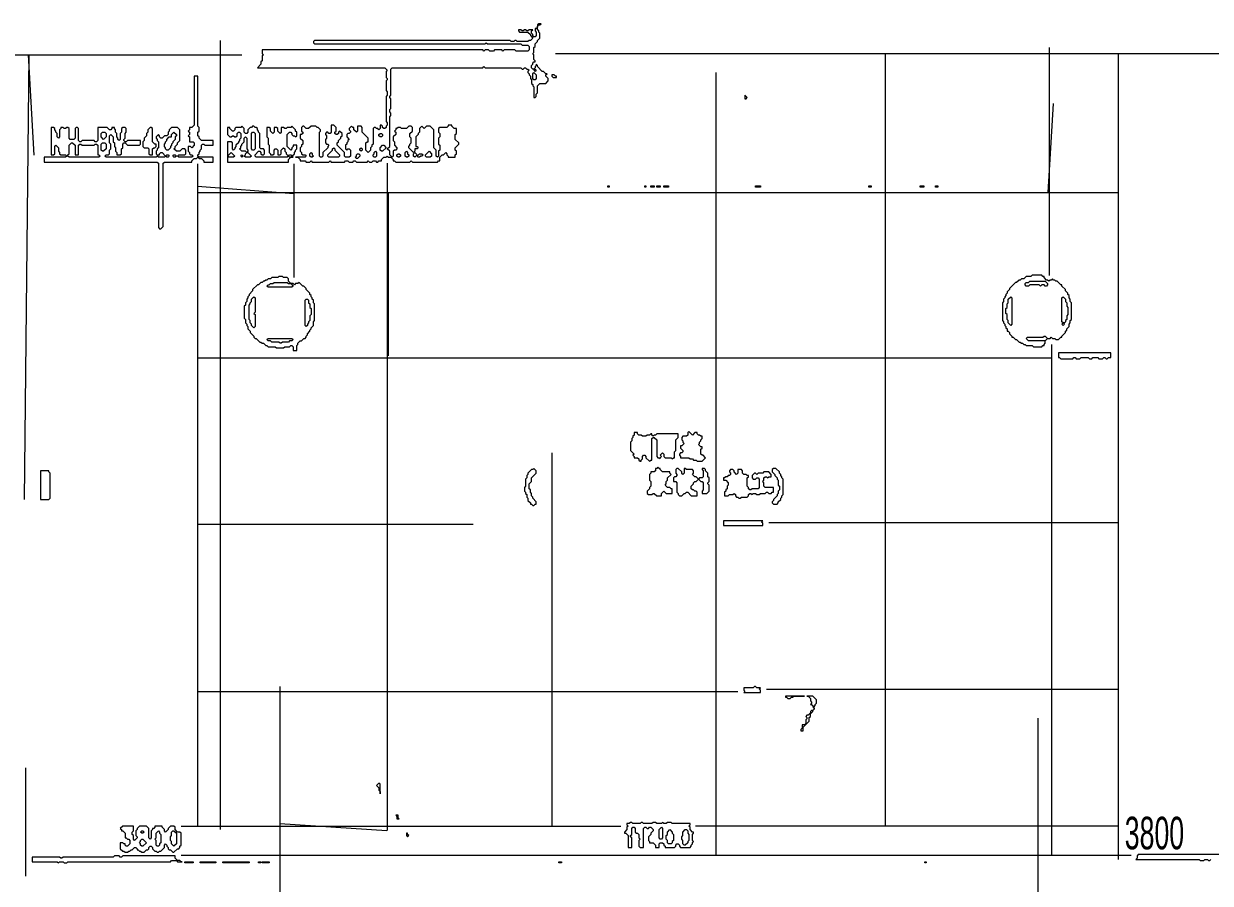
# Model space of a CAD drawing. Header units: millimetres. Extents: x 4 to 412, y 4 to 290.
# Drawn here: x 169.5 to 256.7, y 66.2 to 129.3 of the extents above; entities that cross this region are included whole.
import ezdxf

# ---------------------------------------------------------------- set-up
doc = ezdxf.new("R2010")
doc.units = ezdxf.units.MM
for name, color, linetype, lineweight in [('OCR_TEXT', 6, 'CONTINUOUS', 0), ('TRACE_STRAIGHT', 5, 'CONTINUOUS', 0), ('TRACE_TEXT_SYMBOL', 6, 'CONTINUOUS', 0)]:
    doc.layers.add(name, color=color, linetype=linetype, lineweight=lineweight)
doc.styles.add('wqy-unicode', font='wqy-unicode')

msp = doc.modelspace()

# ---------------------------------------------------------------- linework, layer by layer
at = {"layer": 'TRACE_STRAIGHT', "color": 5}
for p, q in [((183.973, 128.119), (183.973, 70.147)), ((244.873, 127.596), (244.873, 110.847)), ((155.269, 127.07), (185.57, 127.07)), ((169.593, 94.405), (169.948, 127.07)), ((169.869, 127.07), (170.277, 119.681)), ((208.6, 127.168), (272.706, 127.168)), ((232.83, 127.168), (232.83, 70.436)), ((249.96, 127.168), (249.96, 67.958)), ((220.384, 125.763), (220.384, 68.276)), ((244.801, 116.949), (245.201, 123.48)), ((182.307, 119.045), (182.307, 70.398)), ((189.395, 119.058), (189.395, 110.705)), ((196.248, 119.099), (196.248, 70.089)), ((182.307, 117.411), (189.395, 116.884)), ((182.307, 116.949), (249.96, 116.949)), ((196.327, 116.949), (196.327, 104.944)), ((245.065, 105.79), (245.065, 68.276)), ((182.307, 104.81), (245.065, 104.81)), ((208.329, 97.821), (208.329, 70.398)), ((182.307, 92.594), (202.559, 92.594)), ((224.278, 92.718), (249.96, 92.718)), ((182.288, 80.291), (222.001, 80.291)), ((188.348, 80.656), (188.348, 52.369)), ((224.103, 80.476), (249.96, 80.476)), ((244.054, 78.324), (244.054, 52.457)), ((169.667, 74.696), (169.667, 66.732)), ((181.104, 70.398), (213.419, 70.398)), ((188.348, 70.589), (196.211, 70.089)), ((218.908, 70.436), (249.96, 70.436)), ((181.104, 68.276), (250.9, 68.276))]:
    msp.add_line(p, q, dxfattribs=at)
at = {"layer": 'TRACE_TEXT_SYMBOL', "color": 6}
for points in [[(207.376, 129.347), (207.288, 129.26), (207.288, 129.085), (207.201, 128.997), (207.113, 128.997), (207.113, 128.822), (207.201, 128.734), (207.201, 128.472), (207.113, 128.384), (207.026, 128.384), (206.938, 128.472), (206.938, 128.559), (206.851, 128.647), (206.851, 128.822), (206.938, 128.909), (206.675, 128.909), (206.588, 128.822), (206.5, 128.822), (206.413, 128.909), (206.325, 128.909), (206.238, 128.822), (206.15, 128.822), (206.062, 128.909), (205.887, 128.909), (205.887, 128.822), (205.975, 128.734), (206.588, 128.734), (206.763, 128.559), (206.763, 128.472), (206.938, 128.296), (206.763, 128.121), (206.675, 128.121), (206.588, 128.034), (205.8, 128.034), (205.712, 128.121), (205.624, 128.121), (205.537, 128.034), (205.362, 128.034), (205.274, 128.121), (190.912, 128.121), (190.824, 128.034), (190.824, 127.946), (190.912, 127.859), (203.435, 127.859), (203.523, 127.946), (203.61, 127.859), (206.062, 127.859), (206.15, 127.771), (206.588, 127.771), (206.675, 127.683), (206.675, 127.421), (206.588, 127.333), (205.712, 127.333), (205.624, 127.421), (204.836, 127.421), (204.749, 127.333), (204.661, 127.421), (204.136, 127.421), (204.048, 127.333), (203.785, 127.333), (203.698, 127.421), (203.435, 127.421), (203.348, 127.333), (203.26, 127.421)], [(206.588, 126.019), (206.675, 125.932), (206.588, 125.844), (206.588, 125.757), (206.675, 125.669), (206.675, 125.582), (206.763, 125.494), (206.763, 125.319), (206.851, 125.231), (206.851, 124.969), (206.938, 124.881), (206.938, 124.793), (207.026, 124.706), (207.026, 123.918), (207.113, 123.918), (207.201, 124.005), (207.201, 124.18), (207.288, 124.268), (207.288, 124.793), (207.464, 124.969), (207.901, 124.969), (208.077, 125.144), (208.077, 125.319), (207.901, 125.494), (207.901, 125.582), (207.989, 125.669), (207.901, 125.669), (207.726, 125.844), (207.639, 125.844), (207.288, 126.195), (207.288, 126.282), (207.201, 126.37), (207.201, 126.282), (207.113, 126.195), (207.113, 126.107), (207.026, 126.019), (206.938, 126.019), (206.851, 126.107), (206.851, 126.282), (206.938, 126.37), (206.938, 126.457), (207.026, 126.545), (207.113, 126.545), (207.113, 126.632), (207.026, 126.72), (207.026, 127.07), (206.938, 127.158), (207.026, 127.245), (207.026, 127.596), (207.113, 127.683), (207.113, 127.859), (207.288, 128.034), (207.288, 128.121), (207.464, 128.296), (207.464, 128.647), (207.376, 128.734), (207.376, 128.822), (207.288, 128.909), (207.288, 129.172), (207.376, 129.26), (207.464, 129.26), (207.551, 129.347), (207.376, 129.347)], [(203.26, 127.421), (187.059, 127.421), (187.059, 127.158), (187.146, 127.07), (187.059, 126.983), (187.059, 126.632), (186.971, 126.545), (186.971, 126.37), (186.708, 126.107), (196.079, 126.107), (196.254, 125.932), (196.166, 125.844), (196.166, 125.406), (196.254, 125.319), (196.254, 125.231), (196.166, 125.144), (196.166, 124.443), (196.254, 124.356), (196.254, 124.093), (196.166, 124.005), (196.166, 122.166), (196.254, 122.079), (196.254, 121.903), (196.166, 121.816), (196.166, 121.728), (196.079, 121.641), (195.991, 121.641), (195.904, 121.728), (195.904, 121.816), (195.816, 121.903), (195.729, 121.903), (195.729, 121.641), (195.641, 121.553), (195.553, 121.641), (195.466, 121.641), (195.378, 121.728), (195.291, 121.728), (195.203, 121.641), (195.203, 120.502), (195.116, 120.415), (195.116, 120.327), (195.028, 120.24), (195.028, 120.064), (194.853, 119.889), (194.678, 120.064), (194.678, 120.59), (194.765, 120.677), (194.853, 120.677), (194.853, 120.94), (194.415, 121.378), (194.415, 121.728), (194.327, 121.816), (194.065, 121.816), (194.065, 121.466), (193.977, 121.378), (193.802, 121.553), (193.802, 121.728), (193.714, 121.728), (193.627, 121.816), (193.452, 121.641), (193.452, 121.553), (193.539, 121.466), (193.539, 121.378), (193.452, 121.29)], [(198.531, 120.24), (198.443, 120.152), (198.268, 120.152), (198.268, 119.977), (198.181, 119.889), (197.83, 120.24), (197.83, 120.327), (197.918, 120.415), (197.918, 120.502), (198.006, 120.59), (198.006, 120.94), (197.918, 121.028), (197.918, 121.29), (198.093, 121.466), (198.093, 121.728), (198.006, 121.816), (197.83, 121.816), (197.655, 121.641), (197.305, 121.641), (197.217, 121.728), (197.042, 121.728), (196.955, 121.641), (196.867, 121.641), (196.867, 121.553), (196.779, 121.466), (196.867, 121.378), (196.867, 121.203), (196.692, 121.028), (196.692, 120.765), (196.779, 120.677), (196.779, 120.415), (196.955, 120.24), (196.955, 120.152), (196.867, 120.064), (196.779, 120.064), (196.692, 119.977), (196.692, 119.627), (196.604, 119.539), (196.429, 119.714), (196.429, 119.977), (196.254, 120.152), (196.429, 120.327), (196.429, 122.516), (196.517, 122.604), (196.517, 122.779), (196.429, 122.867), (196.429, 123.042), (196.517, 123.129), (196.517, 123.83), (196.429, 123.918), (196.429, 124.005), (196.517, 124.093), (196.517, 126.019), (196.604, 126.107), (203.26, 126.107), (203.348, 126.195), (203.435, 126.107), (206.062, 126.107), (206.15, 126.019), (206.238, 126.019), (206.325, 126.107), (206.413, 126.107), (206.5, 126.019), (206.588, 126.019)], [(182.067, 125.494), (182.067, 121.903), (181.892, 121.728), (181.717, 121.728), (181.717, 121.553), (181.629, 121.466), (181.717, 121.378), (181.717, 121.203), (181.629, 121.115), (181.717, 121.028), (181.717, 120.677), (181.979, 120.677), (182.067, 120.59), (182.067, 120.415), (181.892, 120.24), (181.804, 120.327), (181.629, 120.327), (181.629, 119.977), (181.717, 119.889), (181.717, 119.802), (181.804, 119.714), (181.892, 119.714), (181.979, 119.627), (181.892, 119.539), (180.929, 119.539), (180.841, 119.627), (180.929, 119.714), (181.366, 119.714), (181.454, 119.802), (181.454, 120.064), (181.366, 120.152), (181.191, 120.152), (181.016, 119.977), (180.753, 119.977), (180.578, 120.152), (180.666, 120.24), (180.666, 120.327), (180.841, 120.502), (180.841, 120.59), (181.016, 120.765), (181.016, 121.553), (180.841, 121.728), (180.403, 121.728), (180.228, 121.553), (180.228, 121.466), (180.14, 121.378), (180.14, 121.203), (180.053, 121.115), (179.878, 121.115), (179.703, 120.94), (179.615, 120.94), (179.527, 121.028), (179.527, 121.115), (179.44, 121.203), (179.265, 121.028), (179.265, 120.94), (179.352, 120.853), (179.352, 120.765), (179.44, 120.677), (179.44, 120.24), (179.352, 120.152), (179.352, 120.064), (179.265, 119.977), (179.265, 119.802)], [(182.33, 119.539), (182.417, 119.451), (182.592, 119.451), (182.768, 119.276), (182.768, 119.189), (183.468, 119.189), (183.468, 119.539), (182.417, 119.539), (182.33, 119.627), (182.33, 119.714), (182.417, 119.802), (182.417, 119.889), (182.505, 119.977), (182.505, 120.064), (182.592, 120.152), (182.592, 120.415), (182.68, 120.502), (182.768, 120.502), (182.855, 120.415), (183.468, 120.415), (183.468, 120.765), (182.592, 120.765), (182.417, 120.94), (182.417, 121.028), (182.33, 121.115), (182.33, 121.378), (182.417, 121.466), (182.417, 121.728), (182.33, 121.816), (182.33, 125.494), (182.067, 125.494)], [(174.973, 121.728), (174.973, 120.765), (174.886, 120.677), (174.798, 120.677), (174.711, 120.765), (173.835, 120.765), (173.747, 120.677), (173.66, 120.677), (173.572, 120.765), (173.572, 121.641), (173.485, 121.728), (173.397, 121.728), (173.31, 121.641), (173.31, 120.94), (173.222, 120.853), (172.959, 120.853), (172.872, 120.94), (172.872, 121.641), (172.784, 121.728), (172.697, 121.728), (172.609, 121.641), (172.521, 121.641), (172.434, 121.728), (172.259, 121.728), (172.259, 121.641), (172.171, 121.553), (172.171, 121.028), (172.084, 120.94), (171.996, 121.028), (171.996, 121.29), (171.908, 121.378), (171.908, 121.466), (171.821, 121.553), (171.821, 121.641), (171.733, 121.728), (171.558, 121.728), (171.558, 119.714), (171.733, 119.714), (171.821, 119.802), (171.821, 120.327), (171.908, 120.415), (172.084, 120.24), (172.084, 119.977), (172.171, 119.889), (172.171, 119.802), (172.259, 119.714), (172.609, 119.714), (172.697, 119.627), (172.609, 119.539), (171.033, 119.539), (171.033, 119.189), (179.352, 119.189), (179.44, 119.101), (179.44, 114.372), (179.527, 114.284), (179.615, 114.284), (179.79, 114.46), (179.79, 119.101), (179.878, 119.189), (181.892, 119.189), (181.892, 119.276), (182.067, 119.451), (182.242, 119.451), (182.33, 119.539)], [(179.265, 119.802), (179.352, 119.714), (179.352, 119.627), (179.265, 119.539), (175.587, 119.539), (175.499, 119.627), (175.587, 119.714), (175.762, 119.714), (175.849, 119.802), (175.849, 120.064), (175.937, 120.152), (175.937, 120.502), (175.849, 120.59), (175.849, 121.115), (175.937, 121.203), (176.112, 121.028), (176.112, 120.677), (176.2, 120.59), (176.2, 120.327), (176.287, 120.24), (176.287, 119.977), (176.375, 119.889), (176.375, 119.714), (176.637, 119.714), (176.725, 119.802), (176.725, 120.152), (176.813, 120.24), (176.813, 120.502), (176.9, 120.59), (176.988, 120.59), (177.163, 120.415), (178.039, 120.415), (178.126, 120.502), (178.126, 120.765), (177.163, 120.765), (177.075, 120.677), (176.988, 120.677), (176.9, 120.765), (176.9, 120.853), (176.988, 120.94), (176.988, 121.29), (177.075, 121.378), (177.075, 121.641), (176.988, 121.728), (176.813, 121.728), (176.725, 121.641), (176.725, 121.378), (176.637, 121.29), (176.637, 120.853), (176.55, 120.765), (176.462, 120.853), (176.462, 120.94), (176.375, 121.028), (176.375, 121.29), (176.287, 121.378), (176.287, 121.553), (176.2, 121.641), (176.2, 121.728), (176.024, 121.728), (176.024, 121.641), (175.937, 121.553), (175.849, 121.553), (175.674, 121.728), (174.973, 121.728)], [(185.57, 121.816), (185.482, 121.728), (185.132, 121.728), (185.045, 121.641), (185.045, 121.553), (184.957, 121.466), (184.869, 121.466), (184.694, 121.641), (184.694, 121.728), (184.519, 121.728), (184.519, 121.203), (184.694, 121.028), (184.782, 121.028), (184.869, 121.115), (184.957, 121.115), (185.045, 121.028), (185.132, 121.028), (185.22, 121.115), (185.22, 121.29), (185.307, 121.378), (185.395, 121.378), (185.482, 121.29), (185.482, 120.94), (185.395, 120.853), (185.395, 120.765), (185.307, 120.677), (185.307, 120.59), (185.132, 120.415), (185.132, 120.327), (185.045, 120.24), (185.045, 120.152), (184.957, 120.064), (184.869, 120.152), (184.869, 120.59), (184.782, 120.677), (184.519, 120.677), (184.519, 119.189), (188.985, 119.189), (188.985, 119.364), (189.161, 119.539), (189.336, 119.539), (189.248, 119.627), (189.423, 119.802), (189.423, 119.889), (189.511, 119.977), (189.511, 120.064), (189.598, 120.152), (189.598, 120.415), (189.336, 120.415), (189.336, 120.327), (189.248, 120.24), (189.248, 120.152), (189.161, 120.064), (188.898, 120.327), (188.898, 121.203), (189.073, 121.378), (189.161, 121.378), (189.248, 121.29), (189.248, 121.203), (189.336, 121.115), (189.423, 121.115), (189.511, 121.028), (189.598, 121.115), (189.598, 121.378)], [(186.708, 121.553), (186.708, 121.641), (186.621, 121.728), (186.533, 121.728), (186.446, 121.816), (186.358, 121.816), (186.271, 121.728), (186.183, 121.728), (186.008, 121.553), (186.008, 121.378), (185.92, 121.29), (185.833, 121.29), (185.745, 121.378), (185.745, 121.641), (185.57, 121.816)], [(189.598, 121.378), (189.511, 121.466), (189.511, 121.553), (189.248, 121.816), (189.161, 121.728), (188.898, 121.728), (188.81, 121.641), (188.723, 121.641), (188.635, 121.728), (188.46, 121.728), (188.46, 121.378), (188.372, 121.29), (188.197, 121.466), (188.197, 121.641), (188.11, 121.728), (187.934, 121.728), (187.934, 121.378), (187.847, 121.29), (187.672, 121.466), (187.672, 121.641), (187.584, 121.728), (187.409, 121.728), (187.409, 121.028), (187.497, 120.94), (187.497, 120.502), (187.584, 120.415), (187.584, 119.889), (187.672, 119.802), (187.672, 119.714), (187.847, 119.714), (187.934, 119.802), (187.934, 120.064), (188.022, 120.152), (188.11, 120.152), (188.197, 120.064), (188.197, 119.714), (188.372, 119.714), (188.46, 119.802), (188.46, 120.064), (188.635, 120.24), (188.723, 120.152), (188.723, 119.977), (188.81, 119.889), (188.81, 119.802), (188.985, 119.627), (188.898, 119.539), (186.621, 119.539), (186.533, 119.627), (186.533, 119.714), (186.796, 119.977), (186.884, 119.977), (186.971, 119.889), (186.971, 119.802), (187.059, 119.714), (187.146, 119.714), (187.234, 119.802), (187.234, 120.064), (187.146, 120.152), (186.971, 120.152), (186.884, 120.24), (186.884, 121.29), (186.796, 121.378), (186.796, 121.466), (186.708, 121.553)], [(191.175, 121.728), (191.087, 121.728), (191, 121.816), (190.649, 121.816), (190.474, 121.641), (190.299, 121.641), (190.124, 121.816), (190.036, 121.816), (189.949, 121.728), (189.949, 121.466), (190.036, 121.378), (190.036, 121.29), (189.949, 121.203), (189.861, 121.203), (189.861, 120.94), (190.036, 120.765), (190.036, 120.502), (189.949, 120.415), (189.949, 120.327), (189.861, 120.24), (189.861, 119.977), (189.949, 119.889), (189.949, 119.802), (190.036, 119.714), (190.211, 119.714), (190.299, 119.627), (190.211, 119.539), (189.511, 119.539), (189.686, 119.539), (189.861, 119.364), (189.861, 119.276), (190.211, 119.276), (190.299, 119.189), (190.562, 119.189), (190.649, 119.276), (190.737, 119.189), (191.963, 119.189), (192.05, 119.276), (192.138, 119.189), (193.101, 119.189), (193.189, 119.276), (193.364, 119.276), (193.452, 119.189), (193.714, 119.189), (193.802, 119.276), (193.89, 119.276), (193.977, 119.189), (194.765, 119.189), (194.853, 119.276), (194.94, 119.189), (195.116, 119.189), (195.203, 119.276), (195.378, 119.276), (195.466, 119.189), (195.553, 119.189), (195.641, 119.276), (195.816, 119.276), (195.816, 119.364), (195.991, 119.539), (196.166, 119.539), (196.254, 119.627), (196.342, 119.539), (196.517, 119.539), (196.692, 119.364)], [(193.452, 121.29), (193.364, 121.29), (193.277, 121.203), (193.277, 121.028), (193.452, 120.853), (193.364, 120.765), (193.364, 120.677), (193.277, 120.59), (193.277, 120.502), (193.189, 120.415), (193.189, 120.152), (193.277, 120.064), (193.364, 120.152), (193.452, 120.152), (193.539, 120.064), (193.539, 119.627), (193.452, 119.539), (193.189, 119.539), (193.101, 119.627), (193.101, 119.889), (192.576, 120.415), (192.576, 120.59), (192.664, 120.677), (192.664, 120.765), (192.839, 120.94), (192.839, 121.028), (192.926, 121.115), (192.926, 121.29), (192.751, 121.466), (192.664, 121.378), (192.664, 121.29), (192.576, 121.203), (192.488, 121.203), (192.401, 121.29), (192.401, 121.378), (192.488, 121.466), (192.488, 121.728), (192.313, 121.903), (192.138, 121.903), (192.138, 121.378), (192.05, 121.29), (191.963, 121.29), (191.875, 121.378), (191.788, 121.378), (191.7, 121.29), (191.7, 121.203), (191.788, 121.115), (191.788, 120.94), (191.7, 120.853), (191.7, 120.59), (191.788, 120.502), (191.875, 120.502), (191.963, 120.415), (191.875, 120.327), (191.875, 120.24), (191.525, 119.889), (191.525, 119.627), (191.437, 119.539), (191.35, 119.539), (191.262, 119.627), (191.262, 121.378), (191.35, 121.466), (191.35, 121.553), (191.175, 121.728)], [(196.692, 119.364), (196.692, 119.276), (196.779, 119.276), (196.867, 119.189), (197.918, 119.189), (198.006, 119.276), (198.093, 119.189), (199.932, 119.189), (200.02, 119.276), (200.107, 119.276), (200.107, 119.539), (200.282, 119.714), (200.37, 119.714), (200.545, 119.889), (200.633, 119.802), (200.633, 119.714), (200.72, 119.627), (200.72, 119.539), (201.246, 119.539), (201.246, 119.714), (201.333, 119.802), (201.333, 119.977), (201.246, 120.064), (201.246, 120.24), (201.509, 120.502), (201.509, 120.59), (201.246, 120.853), (201.246, 121.203), (201.333, 121.29), (201.333, 121.641), (201.158, 121.641), (200.983, 121.816), (200.983, 121.903), (200.72, 121.903), (200.72, 121.816), (200.633, 121.728), (200.107, 121.728), (200.02, 121.641), (200.02, 121.378), (200.107, 121.29), (200.107, 121.028), (200.02, 120.94), (200.02, 120.502), (200.107, 120.415), (200.107, 120.064), (200.02, 119.977), (200.02, 119.627), (199.932, 119.539), (199.845, 119.627), (199.845, 120.064), (199.669, 120.24), (199.669, 121.553), (199.407, 121.816), (199.144, 121.816), (198.969, 121.641), (198.794, 121.816), (198.619, 121.641), (198.619, 121.378), (198.531, 121.29), (198.531, 121.203), (198.356, 121.028), (198.356, 120.327), (198.443, 120.327), (198.531, 120.24)], [(188.285, 110.782), (188.197, 110.694), (187.759, 110.694), (187.672, 110.606), (187.497, 110.606), (187.409, 110.519), (187.321, 110.519), (187.234, 110.431), (187.146, 110.431), (187.059, 110.344), (186.971, 110.344), (186.796, 110.168), (186.708, 110.168), (186.358, 109.818), (186.358, 109.731), (186.095, 109.468), (186.095, 109.38), (186.008, 109.293), (186.008, 109.205), (185.92, 109.118), (185.92, 108.942), (185.833, 108.855), (185.833, 108.68), (185.745, 108.592), (185.745, 107.716), (185.833, 107.629), (185.833, 107.366), (185.92, 107.279), (185.92, 107.191), (186.008, 107.103), (186.008, 106.928), (186.183, 106.753), (186.183, 106.666), (186.446, 106.403), (186.446, 106.315), (186.533, 106.228), (186.621, 106.228), (186.884, 105.965), (186.971, 105.965), (187.059, 105.877), (187.146, 105.877), (187.321, 105.702), (187.409, 105.702), (187.497, 105.615), (188.022, 105.615), (188.11, 105.527), (188.635, 105.527), (188.723, 105.615), (189.073, 105.615), (189.161, 105.702), (189.248, 105.702), (189.336, 105.615), (189.336, 105.352), (189.598, 105.352), (189.598, 105.702), (189.686, 105.79), (189.686, 105.877), (189.861, 106.052), (189.949, 106.052), (190.124, 106.228), (190.211, 106.228), (190.299, 106.315), (190.299, 106.403), (190.387, 106.49)], [(190.387, 106.49), (190.387, 106.578), (190.562, 106.753), (190.562, 106.841), (190.649, 106.928), (190.649, 107.016), (190.824, 107.191), (190.824, 107.454), (190.912, 107.541), (190.912, 108.767), (190.824, 108.855), (190.824, 109.03), (190.737, 109.118), (190.737, 109.205), (190.649, 109.293), (190.649, 109.38), (190.562, 109.468), (190.562, 109.555), (190.299, 109.818), (190.299, 109.906), (190.124, 110.081), (190.036, 110.081), (189.774, 110.344), (189.686, 110.256), (189.511, 110.256), (189.423, 110.168), (189.336, 110.256), (189.161, 110.256), (188.985, 110.431), (188.985, 110.606), (188.898, 110.694), (188.635, 110.694), (188.548, 110.782), (188.285, 110.782)], [(243.632, 110.869), (243.544, 110.782), (243.194, 110.782), (243.019, 110.606), (242.844, 110.606), (242.756, 110.519), (242.668, 110.519), (242.493, 110.344), (242.406, 110.344), (241.968, 109.906), (241.968, 109.818), (241.793, 109.643), (241.793, 109.555), (241.705, 109.468), (241.705, 109.38), (241.618, 109.293), (241.618, 109.205), (241.53, 109.118), (241.53, 108.942), (241.442, 108.855), (241.442, 107.541), (241.53, 107.454), (241.53, 107.366), (241.618, 107.279), (241.618, 107.191), (241.705, 107.103), (241.705, 107.016), (241.793, 106.928), (241.793, 106.753), (241.88, 106.753), (241.968, 106.666), (241.968, 106.578), (242.143, 106.403), (242.143, 106.315), (242.231, 106.315), (242.406, 106.14), (242.493, 106.14), (242.668, 105.965), (242.756, 105.965), (242.844, 105.877), (242.931, 105.877), (243.019, 105.79), (243.106, 105.79), (243.194, 105.702), (243.632, 105.702), (243.719, 105.615), (244.332, 105.615), (244.42, 105.702), (244.507, 105.702), (244.507, 105.79), (244.595, 105.877), (244.595, 106.052), (244.77, 106.228), (244.945, 106.228), (245.033, 106.315), (245.121, 106.228), (245.296, 106.228), (245.383, 106.14), (245.558, 106.14), (245.734, 106.315), (245.821, 106.315), (245.821, 106.403), (246.084, 106.666), (246.084, 106.753)], [(246.084, 106.753), (246.171, 106.841), (246.171, 106.928), (246.347, 107.103), (246.347, 107.279), (246.434, 107.366), (246.434, 107.541), (246.522, 107.629), (246.522, 108.855), (246.434, 108.942), (246.434, 109.118), (246.347, 109.205), (246.347, 109.38), (246.259, 109.468), (246.259, 109.555), (246.084, 109.731), (246.084, 109.818), (245.821, 110.081), (245.821, 110.168), (245.734, 110.168), (245.471, 110.431), (245.383, 110.431), (245.296, 110.519), (245.208, 110.519), (245.121, 110.606), (245.033, 110.519), (244.945, 110.519), (244.858, 110.431), (244.77, 110.519), (244.683, 110.519), (244.507, 110.694), (244.507, 110.782), (244.42, 110.782), (244.332, 110.869), (243.632, 110.869)], [(214.382, 99.309), (214.382, 99.134), (214.294, 99.047), (214.294, 98.959), (214.207, 98.871), (214.207, 98.696), (214.119, 98.609), (214.119, 97.996), (214.382, 97.733), (214.294, 97.645), (214.382, 97.558), (214.382, 97.47), (214.645, 97.47), (214.732, 97.383), (214.732, 97.295), (214.82, 97.207), (214.907, 97.207), (214.907, 97.295), (214.995, 97.383), (214.995, 97.558), (215.083, 97.645), (215.17, 97.645), (215.258, 97.558), (215.258, 97.47), (215.52, 97.207), (215.608, 97.295), (215.696, 97.295), (215.696, 98.871), (215.783, 98.959), (215.871, 98.959), (216.046, 98.784), (216.046, 97.558), (216.133, 97.47), (216.221, 97.47), (216.309, 97.383), (216.309, 97.47), (216.396, 97.558), (216.309, 97.645), (216.484, 97.821), (216.571, 97.733), (216.571, 97.558), (216.659, 97.47), (217.097, 97.47), (217.184, 97.383), (217.272, 97.47), (217.359, 97.47), (217.359, 97.908), (217.447, 97.996), (217.447, 98.784), (217.622, 98.959), (217.622, 99.222), (216.046, 99.222), (215.958, 99.134), (215.871, 99.134), (215.783, 99.047), (215.696, 99.134), (215.696, 99.222), (215.608, 99.222), (215.52, 99.134), (215.345, 99.134), (215.258, 99.047), (214.995, 99.047), (214.907, 99.134), (214.732, 99.134)], [(214.732, 99.134), (214.645, 99.222), (214.645, 99.309), (214.382, 99.309)], [(217.535, 96.682), (217.447, 96.594), (217.447, 96.332), (217.535, 96.244), (217.535, 96.157), (217.447, 96.069), (217.359, 96.069), (217.272, 95.981), (217.272, 95.719), (217.447, 95.719), (217.535, 95.631), (217.535, 94.931), (217.622, 94.843), (217.622, 94.755), (217.71, 94.668), (217.885, 94.668), (218.06, 94.843), (218.148, 94.843), (218.235, 94.931), (218.323, 94.931), (218.585, 94.668), (219.023, 94.668), (219.023, 94.931), (218.936, 95.018), (218.848, 95.018), (218.761, 95.106), (218.673, 95.106), (218.585, 95.193), (218.585, 95.368), (218.761, 95.544), (218.761, 95.631), (218.848, 95.719), (218.936, 95.719), (219.111, 95.894), (219.286, 95.719), (219.374, 95.719), (219.461, 95.631), (219.461, 95.106), (219.374, 95.018), (219.374, 94.843), (219.724, 94.843), (219.899, 95.018), (219.899, 95.456), (219.812, 95.544), (219.812, 95.631), (219.899, 95.719), (219.899, 95.981), (219.812, 96.069), (219.812, 96.332), (219.636, 96.507), (219.636, 96.594), (219.549, 96.682), (219.374, 96.682), (219.374, 96.594), (219.461, 96.507), (219.461, 96.069), (219.374, 95.981), (219.199, 95.981), (219.111, 95.894), (218.936, 96.069), (218.848, 96.069), (218.673, 96.244), (218.761, 96.332), (218.761, 96.507)], [(218.761, 96.507), (218.673, 96.594), (218.235, 96.594), (218.148, 96.682), (218.06, 96.682), (218.06, 96.332), (217.972, 96.244), (217.885, 96.332), (217.885, 96.419), (217.622, 96.682), (217.535, 96.682)], [(221.475, 96.594), (221.388, 96.507), (221.388, 96.419), (221.475, 96.332), (221.475, 96.244), (221.388, 96.157), (221.3, 96.157), (221.213, 96.069), (221.125, 96.069), (221.038, 95.981), (220.95, 95.981), (220.95, 95.806), (221.125, 95.806), (221.3, 95.631), (221.3, 95.456), (221.213, 95.368), (221.213, 95.193), (221.125, 95.106), (221.125, 95.018), (221.038, 94.931), (221.038, 94.668), (221.3, 94.668), (221.388, 94.755), (221.651, 94.755), (221.738, 94.843), (221.826, 94.755), (221.826, 94.668), (221.913, 94.58), (222.001, 94.58), (222.088, 94.493), (222.176, 94.493), (222.264, 94.58), (222.701, 94.58), (222.789, 94.668), (222.789, 94.755), (222.877, 94.843), (222.964, 94.843), (223.052, 94.755), (223.139, 94.843), (223.315, 94.843), (223.402, 94.755), (223.577, 94.755), (223.665, 94.843), (224.015, 94.843), (224.103, 94.931), (224.19, 94.931), (224.278, 94.843), (224.453, 94.843), (224.541, 94.931), (224.628, 94.931), (224.628, 95.281), (224.015, 95.281), (223.928, 95.368), (223.928, 95.631), (223.84, 95.719), (223.928, 95.806), (223.928, 95.981), (224.015, 96.069), (224.103, 96.069), (224.19, 95.981), (224.278, 96.069), (224.453, 96.069), (224.453, 96.244), (224.278, 96.419)], [(224.278, 96.419), (223.928, 96.419), (223.84, 96.332), (223.49, 96.332), (223.402, 96.244), (223.315, 96.332), (223.227, 96.332), (223.052, 96.157), (223.052, 95.981), (223.139, 95.894), (223.315, 95.894), (223.402, 95.981), (223.49, 95.981), (223.577, 95.894), (223.577, 95.281), (223.49, 95.193), (223.052, 95.193), (222.964, 95.106), (222.877, 95.106), (222.789, 95.193), (222.789, 95.281), (222.701, 95.368), (222.701, 95.981), (222.789, 96.069), (222.789, 96.157), (222.701, 96.157), (222.614, 96.244), (222.439, 96.244), (222.351, 96.332), (222.351, 96.507), (222.264, 96.594), (222.001, 96.594), (222.001, 96.332), (221.913, 96.244), (221.738, 96.419), (221.738, 96.507), (221.651, 96.594), (221.475, 96.594)], [(214.119, 70.672), (214.032, 70.585), (213.856, 70.585), (213.856, 70.497), (213.944, 70.41), (213.856, 70.322), (213.856, 70.147), (213.681, 69.972), (213.681, 69.884), (213.769, 69.884), (213.944, 69.709), (213.944, 68.833), (214.207, 68.833), (214.207, 69.534), (214.119, 69.622), (214.119, 69.709), (214.207, 69.797), (214.207, 70.235), (214.294, 70.322), (214.382, 70.322), (214.47, 70.235), (214.47, 69.972), (214.557, 69.884), (214.645, 69.884), (214.732, 69.797), (214.732, 69.534), (214.82, 69.446), (214.732, 69.359), (214.732, 68.921), (214.82, 68.833), (215.083, 68.833), (215.083, 70.235), (215.17, 70.322), (215.258, 70.322), (215.345, 70.235), (215.433, 70.235), (215.52, 70.322), (215.608, 70.322), (215.783, 70.147), (215.783, 70.059), (215.608, 69.884), (215.608, 69.797), (215.433, 69.622), (215.433, 69.359), (215.52, 69.271), (215.52, 69.184), (215.783, 69.184), (215.958, 69.009), (215.958, 68.833), (216.221, 68.833), (216.221, 69.096), (216.309, 69.184), (216.484, 69.184), (216.571, 69.096), (216.571, 69.009), (216.659, 68.921), (216.659, 68.833), (217.359, 68.833), (217.447, 68.921), (217.447, 69.009), (217.535, 69.096), (217.622, 69.096), (217.71, 69.009), (217.71, 68.921)], [(217.71, 68.921), (217.797, 68.833), (218.498, 68.833), (218.585, 68.921), (218.585, 69.009), (218.673, 69.096), (218.673, 69.184), (218.761, 69.271), (218.673, 69.359), (218.673, 69.797), (218.761, 69.884), (218.761, 69.972), (218.673, 69.972), (218.498, 70.147), (218.498, 70.322), (218.41, 70.41), (218.498, 70.497), (218.498, 70.585), (217.184, 70.585), (217.097, 70.672), (216.834, 70.672), (216.746, 70.585), (216.571, 70.585), (216.484, 70.672), (216.396, 70.585), (216.046, 70.585), (215.958, 70.672), (215.783, 70.672), (215.696, 70.585), (215.083, 70.585), (214.995, 70.672), (214.907, 70.672), (214.82, 70.585), (214.294, 70.585), (214.207, 70.672), (214.119, 70.672)], [(176.813, 70.41), (176.637, 70.235), (176.725, 70.147), (176.725, 70.059), (176.813, 70.059), (176.988, 69.884), (176.988, 69.534), (177.075, 69.534), (177.163, 69.446), (177.25, 69.446), (177.338, 69.359), (177.338, 69.096), (177.163, 68.921), (177.075, 68.921), (176.988, 69.009), (176.988, 69.096), (176.9, 69.096), (176.813, 69.184), (176.637, 69.184), (176.637, 68.746), (176.813, 68.571), (176.9, 68.571), (176.988, 68.483), (177.163, 68.483), (177.25, 68.571), (177.338, 68.571), (177.426, 68.658), (177.513, 68.658), (177.688, 68.833), (177.776, 68.833), (177.863, 68.746), (177.863, 68.658), (177.951, 68.658), (178.039, 68.571), (178.126, 68.571), (178.214, 68.483), (178.389, 68.483), (178.564, 68.658), (178.652, 68.658), (178.739, 68.746), (178.739, 68.833), (178.827, 68.921), (178.914, 68.921), (179.002, 68.833), (179.002, 68.746), (179.177, 68.571), (179.265, 68.571), (179.352, 68.483), (179.44, 68.483), (179.527, 68.571), (179.615, 68.571), (179.878, 68.833), (179.878, 69.009), (179.965, 69.096), (180.053, 69.009), (180.053, 68.921), (180.14, 68.833), (180.14, 68.746), (180.228, 68.658), (180.316, 68.658), (180.491, 68.483), (180.578, 68.483), (180.841, 68.746), (180.929, 68.746)], [(180.929, 68.746), (181.016, 68.833), (181.016, 68.921), (181.104, 69.009), (181.104, 69.884), (181.016, 69.972), (180.841, 69.972), (180.666, 70.147), (180.666, 70.322), (180.578, 70.41), (180.316, 70.41), (180.14, 70.235), (180.14, 70.147), (179.965, 69.972), (179.878, 70.059), (179.878, 70.147), (179.703, 70.322), (179.703, 70.41), (179.177, 70.41), (179.177, 70.322), (179.089, 70.235), (179.002, 70.235), (179.002, 70.147), (178.914, 70.059), (178.914, 69.534), (178.827, 69.446), (178.739, 69.534), (178.739, 70.235), (178.564, 70.41), (178.039, 70.41), (177.863, 70.235), (177.863, 70.147), (177.776, 70.059), (177.776, 69.709), (177.863, 69.622), (177.863, 69.534), (177.688, 69.359), (177.601, 69.446), (177.601, 69.709), (177.513, 69.797), (177.513, 69.972), (177.601, 70.059), (177.601, 70.41), (176.813, 70.41)], [(257.819, 68.308), (251.426, 68.308), (251.338, 68.22), (251.338, 68.045), (251.251, 67.958), (255.892, 67.958), (255.98, 67.87), (256.242, 67.87), (256.33, 67.958), (256.505, 67.958), (256.593, 67.87), (256.68, 67.87), (256.768, 67.958)]]:
    msp.add_lwpolyline(points, dxfattribs=at)
for points in [[(206.938, 125.669), (207.026, 125.757), (207.201, 125.582), (207.201, 125.319), (207.113, 125.231), (207.026, 125.231), (206.938, 125.319)], [(207.026, 125.932), (207.113, 126.019), (207.201, 125.932), (207.113, 125.844)], [(208.339, 125.582), (208.339, 125.494), (208.427, 125.406), (208.69, 125.406), (208.69, 125.494), (208.602, 125.494), (208.514, 125.582)], [(222.526, 124.093), (222.526, 123.83), (222.614, 123.83), (222.701, 123.918)], [(175.236, 121.29), (175.324, 121.378), (175.499, 121.378), (175.587, 121.29), (175.587, 121.028), (175.411, 120.853), (175.236, 121.028)], [(178.827, 121.728), (178.652, 121.553), (178.652, 121.378), (178.564, 121.29), (178.564, 121.115), (178.389, 120.94), (178.389, 120.765), (178.301, 120.677), (178.301, 120.327), (178.389, 120.24), (178.652, 120.24), (178.739, 120.152), (178.739, 119.802), (178.827, 119.714), (179.002, 119.714), (179.002, 120.152), (179.089, 120.24), (179.177, 120.24), (179.265, 120.327), (179.265, 120.502), (179.177, 120.502), (179.002, 120.677), (179.002, 121.641), (178.914, 121.728)], [(180.578, 121.378), (180.753, 121.203), (180.753, 121.115), (180.666, 121.028), (180.666, 120.853), (180.491, 120.677), (180.491, 120.59), (180.403, 120.502), (180.403, 120.415), (180.316, 120.327), (180.316, 120.24), (180.14, 120.064), (180.053, 120.064), (179.965, 120.152), (179.965, 120.24), (179.878, 120.327), (179.878, 120.502), (179.965, 120.59), (179.965, 120.677), (180.053, 120.765), (180.053, 120.853), (180.228, 121.028), (180.403, 121.028), (180.403, 121.203)], [(186.271, 121.29), (186.358, 121.378), (186.446, 121.378), (186.533, 121.29), (186.533, 120.152), (186.446, 120.064), (186.358, 120.064), (186.271, 120.152)], [(195.641, 121.203), (195.729, 121.29), (195.816, 121.29), (195.904, 121.203), (195.904, 121.115), (195.816, 121.028), (195.729, 121.028), (195.641, 121.115)], [(173.047, 120.59), (173.134, 120.59), (173.31, 120.415), (173.31, 119.714), (173.572, 119.714), (173.572, 120.415), (173.66, 120.502), (173.747, 120.502), (173.835, 120.415), (174.711, 120.415), (174.798, 120.502), (174.886, 120.502), (174.973, 120.415), (174.973, 119.714), (175.061, 119.714), (175.149, 119.627), (175.061, 119.539), (172.872, 119.539), (172.784, 119.627), (172.784, 119.714), (172.872, 119.802), (172.872, 120.415)], [(175.236, 120.502), (175.324, 120.59), (175.499, 120.59), (175.587, 120.502), (175.587, 120.152), (175.411, 119.977), (175.324, 119.977), (175.236, 120.064)], [(185.745, 120.94), (185.833, 121.028), (185.92, 120.94), (185.92, 120.152), (186.008, 120.064), (186.008, 119.977), (185.92, 119.889), (185.833, 119.977), (185.57, 119.977), (185.395, 120.152), (185.482, 120.24), (185.482, 120.327), (185.57, 120.415), (185.57, 120.502), (185.745, 120.677)], [(195.904, 120.415), (195.991, 120.415), (196.166, 120.24), (195.904, 119.977), (195.816, 119.977), (195.729, 120.064), (195.729, 120.24)], [(179.527, 119.802), (179.615, 119.889), (179.703, 119.889), (179.965, 119.627), (179.878, 119.539), (179.44, 119.539), (179.352, 119.627), (179.44, 119.714), (179.527, 119.714)], [(179.965, 119.627), (180.053, 119.714), (180.14, 119.714), (180.228, 119.627), (180.14, 119.539), (180.053, 119.539)], [(180.491, 119.627), (180.578, 119.714), (180.666, 119.714), (180.753, 119.627), (180.666, 119.539), (180.578, 119.539)], [(184.782, 119.889), (185.045, 119.627), (184.957, 119.539), (184.607, 119.539), (184.519, 119.627)], [(185.482, 119.627), (185.57, 119.714), (185.658, 119.627), (185.57, 119.539)], [(185.833, 119.802), (185.92, 119.889), (186.008, 119.889), (186.271, 119.627), (186.183, 119.539), (185.833, 119.539), (185.745, 119.627), (185.833, 119.714)], [(188.985, 119.627), (189.073, 119.714), (189.161, 119.714), (189.248, 119.627), (189.161, 119.539), (189.073, 119.539)], [(190.562, 119.802), (190.649, 119.889), (190.737, 119.802), (190.737, 119.714), (190.824, 119.627), (190.737, 119.539), (190.649, 119.539), (190.562, 119.627)], [(192.226, 120.152), (192.313, 120.24), (192.401, 120.152), (192.401, 120.064), (192.751, 119.714), (192.751, 119.627), (192.664, 119.539), (191.963, 119.539), (191.875, 119.627), (191.875, 119.714), (192.226, 120.064)], [(193.977, 119.714), (194.065, 119.802), (194.152, 119.802), (194.24, 119.714), (194.24, 119.627), (194.065, 119.451), (193.977, 119.451), (193.89, 119.539), (193.977, 119.627)], [(194.24, 120.152), (194.327, 120.24), (194.415, 120.152), (194.415, 120.064), (194.327, 119.977), (194.24, 120.064)], [(195.291, 119.889), (195.378, 119.977), (195.466, 119.889), (195.466, 119.627), (195.378, 119.539), (195.291, 119.539), (195.203, 119.627), (195.203, 119.714), (195.291, 119.802)], [(196.955, 119.714), (197.042, 119.802), (197.13, 119.802), (197.217, 119.714), (197.217, 119.627), (197.13, 119.539), (197.042, 119.539), (196.955, 119.627)], [(197.568, 119.889), (197.655, 119.977), (197.743, 119.889), (197.743, 119.802), (197.83, 119.714), (197.83, 119.627), (197.743, 119.539), (197.655, 119.539), (197.568, 119.627)], [(198.181, 119.802), (198.268, 119.889), (198.443, 119.714), (198.268, 119.539), (198.181, 119.627)], [(198.619, 119.802), (198.794, 119.802), (198.881, 119.714), (198.794, 119.627), (198.706, 119.627), (198.619, 119.539), (198.531, 119.539), (198.443, 119.627)], [(199.319, 119.977), (199.494, 119.802), (199.494, 119.627), (199.407, 119.539), (199.144, 119.539), (199.056, 119.627), (199.056, 119.714)], [(212.455, 117.437), (212.543, 117.437), (212.543, 117.35), (212.455, 117.35)], [(215.17, 117.437), (215.258, 117.437), (215.258, 117.35), (215.17, 117.35)], [(215.608, 117.437), (215.871, 117.437), (215.871, 117.35), (215.608, 117.35)], [(216.046, 117.437), (216.309, 117.437), (216.309, 117.35), (216.046, 117.35)], [(216.571, 117.437), (216.922, 117.437), (216.922, 117.35), (216.571, 117.35)], [(223.315, 117.437), (223.665, 117.437), (223.665, 117.35), (223.315, 117.35)], [(231.634, 117.437), (231.809, 117.437), (231.809, 117.35), (231.634, 117.35)], [(235.4, 117.437), (235.662, 117.437), (235.662, 117.35), (235.4, 117.35)], [(236.538, 117.437), (236.713, 117.437), (236.713, 117.35), (236.538, 117.35)], [(187.847, 110.256), (187.934, 110.344), (188.898, 110.344), (188.985, 110.256), (189.161, 110.256), (189.336, 110.081), (189.248, 109.993), (187.497, 109.993), (187.409, 110.081), (187.497, 110.168), (187.584, 110.168), (187.672, 110.256)], [(243.369, 110.344), (243.457, 110.431), (244.595, 110.431), (244.77, 110.256), (244.77, 110.168), (244.683, 110.081), (244.595, 110.081), (244.507, 110.168), (244.332, 110.168), (244.245, 110.081), (244.157, 110.168), (243.457, 110.168), (243.369, 110.081), (243.194, 110.081), (243.106, 110.168), (243.106, 110.256), (243.194, 110.344)], [(186.446, 109.293), (186.533, 109.205), (186.533, 108.154), (186.446, 108.067), (186.533, 107.979), (186.533, 107.103), (186.446, 107.016), (186.271, 107.191), (186.271, 107.279), (186.183, 107.366), (186.183, 107.541), (186.095, 107.629), (186.095, 108.68), (186.183, 108.767), (186.183, 108.855), (186.271, 108.942), (186.271, 109.118)], [(190.211, 109.03), (190.299, 109.118), (190.387, 109.118), (190.474, 109.03), (190.474, 108.855), (190.562, 108.767), (190.562, 108.505), (190.649, 108.417), (190.649, 107.979), (190.562, 107.892), (190.562, 107.541), (190.474, 107.454), (190.474, 107.366), (190.387, 107.279), (190.387, 107.191), (190.299, 107.103), (190.211, 107.191)], [(242.055, 109.293), (242.143, 109.205), (242.143, 107.279), (242.055, 107.191), (241.88, 107.366), (241.88, 107.541), (241.793, 107.629), (241.793, 107.979), (241.705, 108.067), (241.705, 108.417), (241.793, 108.505), (241.793, 108.767), (241.88, 108.855), (241.88, 109.118)], [(245.821, 109.205), (245.909, 109.293), (246.084, 109.118), (246.084, 108.942), (246.171, 108.855), (246.171, 108.592), (246.259, 108.505), (246.259, 107.979), (246.171, 107.892), (246.171, 107.629), (246.084, 107.541), (246.084, 107.454), (245.996, 107.366), (245.909, 107.366), (245.821, 107.454)], [(245.821, 107.279), (245.909, 107.366), (245.996, 107.279), (245.909, 107.191)], [(244.42, 106.315), (244.507, 106.403), (244.595, 106.403), (244.77, 106.228), (244.595, 106.052), (243.369, 106.052), (243.194, 106.228), (243.281, 106.315)], [(187.409, 106.14), (187.497, 106.228), (189.248, 106.228), (189.336, 106.14), (189.248, 106.052), (189.073, 106.052), (188.985, 105.965), (188.548, 105.965), (188.46, 105.877), (188.372, 105.877), (188.285, 105.965), (187.759, 105.965), (187.672, 106.052), (187.497, 106.052)], [(245.558, 105.177), (245.558, 104.826), (245.646, 104.826), (245.734, 104.739), (246.609, 104.739), (246.697, 104.826), (246.784, 104.826), (246.872, 104.739), (247.135, 104.739), (247.222, 104.826), (247.748, 104.826), (247.835, 104.739), (248.01, 104.739), (248.098, 104.826), (248.448, 104.826), (248.536, 104.739), (248.799, 104.739), (248.886, 104.826), (248.974, 104.826), (249.061, 104.739), (249.149, 104.739), (249.237, 104.826), (249.412, 104.826), (249.412, 105.177)], [(218.41, 99.397), (218.323, 99.309), (218.323, 99.134), (218.235, 99.047), (217.972, 99.047), (217.885, 98.959), (217.885, 98.784), (217.972, 98.696), (217.972, 98.609), (218.06, 98.521), (217.885, 98.346), (217.797, 98.346), (217.797, 98.171), (217.972, 97.996), (217.972, 97.908), (217.885, 97.821), (217.797, 97.821), (217.71, 97.733), (217.71, 97.645), (217.797, 97.558), (217.797, 97.47), (218.41, 97.47), (218.498, 97.383), (218.673, 97.383), (218.761, 97.295), (218.936, 97.295), (219.023, 97.207), (219.374, 97.207), (219.636, 97.47), (219.461, 97.645), (219.374, 97.645), (219.286, 97.733), (219.286, 98.083), (219.374, 98.171), (219.374, 98.258), (219.286, 98.258), (219.111, 98.434), (219.199, 98.521), (219.199, 98.609), (219.286, 98.696), (219.286, 98.784), (219.374, 98.871), (219.374, 99.047), (219.286, 99.047), (219.199, 99.134), (219.111, 99.134), (219.023, 99.222), (219.023, 99.309), (218.848, 99.309), (218.673, 99.134)], [(216.133, 96.77), (216.046, 96.682), (215.958, 96.682), (215.958, 96.507), (215.871, 96.419), (215.608, 96.419), (215.608, 96.332), (215.52, 96.244), (215.52, 95.806), (215.608, 95.719), (215.608, 95.368), (215.52, 95.281), (215.52, 95.193), (215.345, 95.018), (215.345, 94.843), (215.433, 94.755), (215.696, 94.755), (215.783, 94.843), (215.871, 94.843), (216.046, 94.668), (216.396, 94.668), (216.396, 94.843), (216.571, 95.018), (216.746, 94.843), (217.184, 94.843), (217.184, 95.193), (217.097, 95.193), (217.009, 95.281), (216.834, 95.281), (216.659, 95.456), (216.746, 95.544), (216.746, 95.719), (216.834, 95.806), (216.834, 95.981), (217.097, 96.244), (217.009, 96.332), (217.009, 96.419), (216.484, 96.419), (216.309, 96.594), (216.309, 96.682), (216.221, 96.682)], [(170.77, 96.507), (170.77, 94.405), (171.383, 94.405), (171.471, 94.493), (171.471, 96.332), (171.383, 96.419), (171.383, 96.507)], [(207.026, 96.682), (206.938, 96.594), (206.851, 96.594), (206.588, 96.332), (206.588, 96.244), (206.5, 96.157), (206.5, 95.981), (206.413, 95.894), (206.413, 95.368), (206.325, 95.281), (206.325, 95.018), (206.413, 94.931), (206.413, 94.843), (206.5, 94.755), (206.5, 94.58), (206.588, 94.493), (206.588, 94.318), (206.763, 94.142), (206.763, 94.055), (206.851, 94.055), (206.938, 93.967), (207.026, 93.967), (207.113, 94.055), (207.201, 94.055), (207.201, 94.23), (206.938, 94.493), (206.938, 94.58), (206.851, 94.668), (206.851, 94.843), (206.763, 94.931), (206.763, 95.106), (206.675, 95.193), (206.675, 95.544), (206.851, 95.719), (206.851, 95.981), (207.201, 96.332), (207.201, 96.507)], [(224.628, 96.682), (224.541, 96.594), (224.541, 96.419), (224.716, 96.244), (224.716, 96.157), (224.891, 95.981), (224.891, 95.894), (224.978, 95.806), (224.978, 95.456), (225.066, 95.368), (225.066, 95.106), (224.978, 95.018), (224.978, 94.843), (224.891, 94.755), (224.891, 94.668), (224.628, 94.405), (224.628, 94.318), (224.541, 94.23), (224.541, 94.142), (224.628, 94.055), (224.891, 94.055), (224.978, 94.142), (224.978, 94.23), (225.154, 94.405), (225.154, 94.493), (225.241, 94.58), (225.241, 94.668), (225.329, 94.755), (225.329, 95.894), (225.241, 95.981), (225.241, 96.069), (225.154, 96.157), (225.154, 96.244), (225.066, 96.332), (225.066, 96.419), (224.803, 96.682)], [(220.95, 92.829), (220.95, 92.478), (223.84, 92.478), (223.84, 92.654), (223.752, 92.741), (223.84, 92.829)], [(223.227, 80.656), (223.139, 80.568), (222.439, 80.568), (222.439, 80.393), (222.526, 80.306), (222.439, 80.218), (223.665, 80.218), (223.665, 80.393), (223.577, 80.481), (223.665, 80.568), (223.402, 80.568), (223.315, 80.656)], [(225.504, 79.955), (225.504, 79.868), (225.591, 79.868), (225.679, 79.78), (225.854, 79.78), (225.942, 79.868), (226.029, 79.868), (226.117, 79.955), (226.905, 79.955)], [(227.08, 79.955), (227.168, 79.955), (227.343, 79.78), (227.343, 79.605), (227.431, 79.517), (227.431, 79.43), (227.343, 79.342), (227.431, 79.342), (227.518, 79.255), (227.518, 79.167), (227.606, 79.08), (227.606, 78.992), (227.518, 78.904), (227.431, 78.904), (227.343, 78.817), (227.343, 78.729), (227.168, 78.554), (227.08, 78.554), (226.993, 78.467), (227.08, 78.379), (227.08, 78.291), (226.993, 78.204), (226.993, 77.941), (226.905, 77.854), (226.73, 77.854), (226.73, 77.591), (226.642, 77.503), (226.642, 77.416), (226.817, 77.416), (226.817, 77.678), (227.255, 78.116), (227.255, 78.379), (227.343, 78.467), (227.343, 78.642), (227.518, 78.817), (227.518, 78.904), (227.606, 78.992), (227.606, 79.167), (227.693, 79.255), (227.693, 79.342), (227.781, 79.43), (227.781, 79.693), (227.518, 79.955)], [(195.641, 73.562), (195.466, 73.387), (195.641, 73.212), (195.641, 73.037), (195.729, 72.949), (195.729, 72.774), (195.729, 73.475)], [(196.867, 71.198), (196.955, 71.11), (196.955, 70.935), (197.13, 70.935), (197.042, 71.023), (197.042, 71.198)], [(178.126, 69.972), (178.214, 70.059), (178.301, 70.059), (178.389, 69.972), (178.301, 69.884), (178.214, 69.884)], [(179.44, 70.059), (179.527, 69.972), (179.527, 69.884), (179.615, 69.797), (179.615, 69.184), (179.527, 69.096), (179.527, 69.009), (179.44, 68.921), (179.352, 68.921), (179.265, 69.009), (179.265, 69.359), (179.177, 69.446), (179.265, 69.534), (179.265, 69.884)], [(180.403, 69.972), (180.491, 70.059), (180.578, 70.059), (180.753, 69.884), (180.753, 69.096), (180.578, 68.921), (180.403, 69.096), (180.403, 69.271), (180.316, 69.359), (180.316, 69.622), (180.403, 69.709)], [(197.655, 69.884), (197.655, 69.709), (197.743, 69.622), (197.83, 69.709), (197.743, 69.797), (197.743, 69.884)], [(216.396, 70.322), (216.484, 70.235), (216.484, 69.534), (216.396, 69.446), (216.309, 69.446), (216.221, 69.534), (216.221, 70.147)], [(217.009, 70.147), (217.184, 69.972), (217.184, 69.884), (217.272, 69.797), (217.272, 69.359), (217.184, 69.271), (217.184, 69.184), (217.097, 69.096), (216.922, 69.096), (216.834, 69.184), (216.834, 69.359), (216.746, 69.446), (216.746, 69.709), (216.834, 69.797), (216.834, 69.972)], [(218.148, 70.147), (218.235, 70.147), (218.323, 70.059), (218.323, 69.884), (218.41, 69.797), (218.41, 69.359), (218.323, 69.271), (218.323, 69.184), (218.148, 69.009), (218.06, 69.009), (217.972, 69.096), (217.972, 69.359), (217.885, 69.446), (217.885, 69.622), (217.972, 69.709), (217.972, 69.972)], [(178.126, 69.359), (178.214, 69.446), (178.301, 69.446), (178.564, 69.184), (178.301, 68.921), (178.214, 68.921), (178.126, 69.009), (178.126, 69.096), (178.039, 69.184), (178.126, 69.271)], [(176.2, 68.22), (176.112, 68.133), (172.434, 68.133), (172.346, 68.045), (172.259, 68.045), (172.171, 68.133), (170.157, 68.133), (170.157, 67.783), (171.996, 67.783), (172.084, 67.695), (172.171, 67.783), (172.434, 67.783), (172.521, 67.695), (172.697, 67.695), (172.784, 67.783), (180.316, 67.783), (180.403, 67.87), (180.753, 67.87), (180.841, 67.783), (181.191, 67.783), (181.104, 67.783), (181.016, 67.87), (180.841, 67.87), (180.666, 68.045), (180.666, 68.22), (176.813, 68.22), (176.725, 68.133), (176.637, 68.133), (176.55, 68.22)], [(181.366, 67.783), (181.979, 67.783), (181.979, 67.695), (181.366, 67.695)], [(182.505, 67.783), (183.643, 67.783), (183.643, 67.695), (182.505, 67.695)], [(184.169, 67.783), (186.095, 67.783), (186.095, 67.695), (184.169, 67.695)], [(186.796, 67.783), (186.971, 67.783), (186.971, 67.695), (186.796, 67.695)], [(187.059, 67.783), (187.584, 67.783), (187.584, 67.695), (187.059, 67.695)], [(208.865, 67.783), (209.04, 67.783), (209.04, 67.695), (208.865, 67.695)], [(235.75, 67.783), (235.838, 67.783), (235.838, 67.695), (235.75, 67.695)]]:
    msp.add_lwpolyline(points, close=True, dxfattribs=at)

# ---------------------------------------------------------------- texts
at = {"layer": 'OCR_TEXT', "color": 6, "style": 'wqy-unicode', "width": 0.61379}
msp.add_text('3800', height=2.3908, dxfattribs=at).set_placement((250.433, 68.701))

doc.saveas('drawing.dxf')
